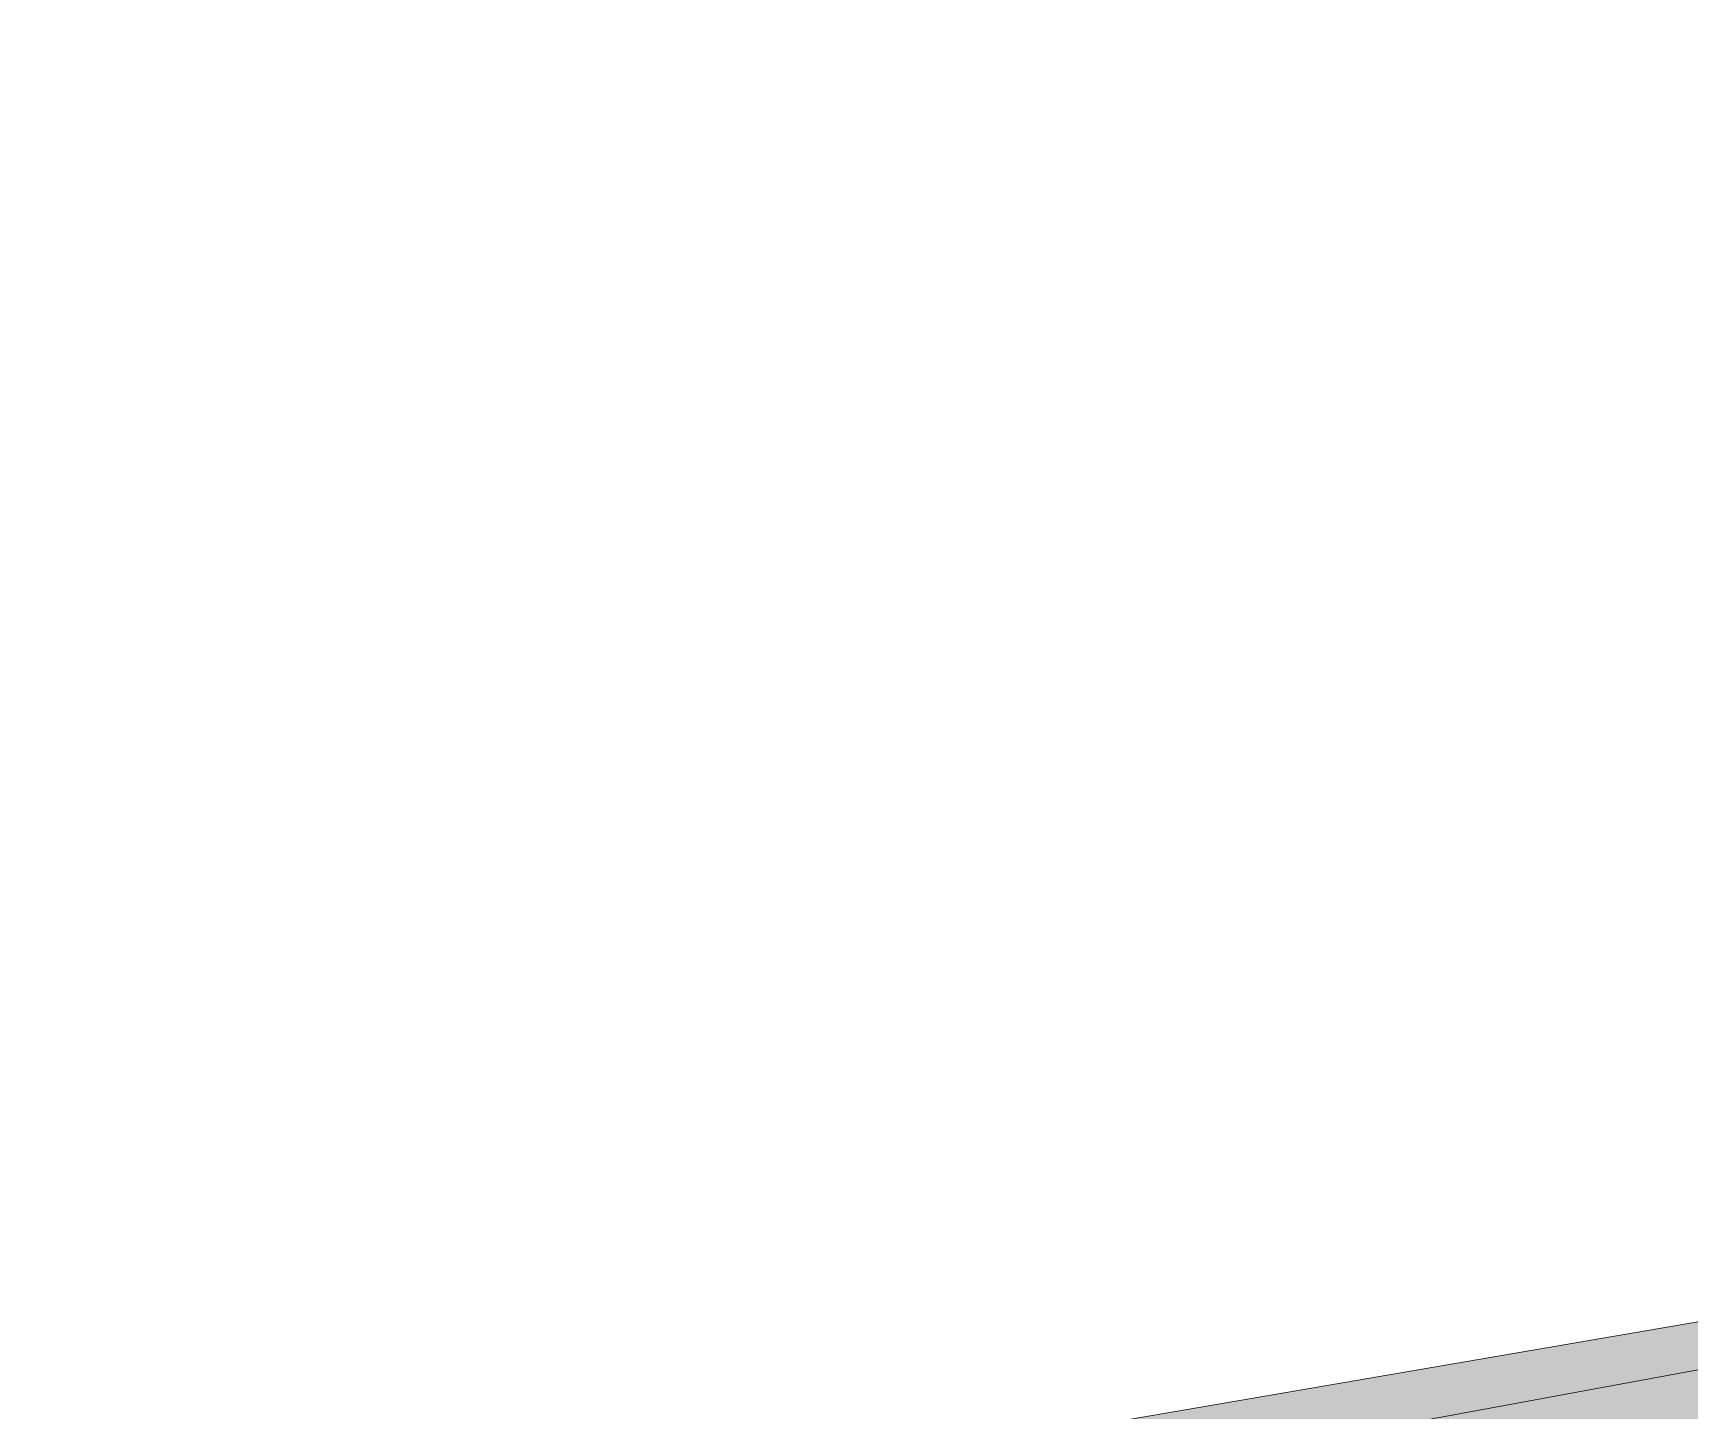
# Model space of a CAD drawing. Extents: x 0 to 1501, y 0 to 1747.
# Drawn here: x 110.2428 to 110.3077, y 1691.6944 to 1691.7483 of the extents above; entities that cross this region are included whole.
import ezdxf

# ---------------------------------------------------------------- set-up
doc = ezdxf.new("R2010")
doc.units = 0
doc.layers.get('0').update_dxf_attribs({"lineweight": 0})

msp = doc.modelspace()

# ---------------------------------------------------------------- hatches: boundary and pattern name
at = {"true_color": 0xffffff}
h = msp.add_hatch(color=256, dxfattribs=at)
h.dxf.hatch_style = 1
h.paths.add_polyline_path([(121.944, 1694.948002), (121.476387, 1694.730648), (121.009781, 1694.511139), (120.544212, 1694.289433), (120.080235, 1694.064426), (119.618629, 1693.834599), (119.16288, 1693.593838), (118.759064, 1693.359013), (118.278591, 1693.171829), (117.793766, 1692.996487), (117.829079, 1693.136475), (117.335697, 1692.986935), (116.843739, 1692.832394), (116.350773, 1692.681099), (115.85561, 1692.537209), (115.357965, 1692.402096), (114.859346, 1692.27063), (114.358789, 1692.146889), (113.854986, 1692.036961), (113.350012, 1691.932537), (112.844275, 1691.831871), (112.337257, 1691.73798), (112.008163, 1691.852337), (111.492825, 1691.839523), (110.979435, 1691.791798), (110.468088, 1691.725327), (109.960072, 1691.638199), (110.033812, 1691.480064), (110.231092, 1691.439804), (109.717426, 1691.395081), (109.202522, 1691.367413), (108.687178, 1691.349518), (108.453253, 1691.332863), (108.968876, 1691.327518), (109.484509, 1691.332027), (109.999435, 1691.353828), (110.511667, 1691.413086), (110.832922, 1691.512264), (110.317787, 1691.53336), (110.663124, 1691.642887), (111.176374, 1691.692375), (111.690027, 1691.737495), (112.077454, 1691.631008), (112.587187, 1691.708126), (113.094358, 1691.80127), (113.600201, 1691.901405), (114.104759, 1692.007816), (114.607786, 1692.121239), (115.108656, 1692.243809), (115.605713, 1692.380955), (116.100033, 1692.527763), (116.593525, 1692.677322), (117.086166, 1692.829678), (117.578346, 1692.983154), (117.438934, 1692.832291), (117.934082, 1692.974659), (118.413639, 1693.164192), (118.88921, 1693.36351), (119.360565, 1693.572598), (119.653214, 1693.786777), (120.117779, 1694.010128), (120.579681, 1694.239368), (121.044991, 1694.461586), (121.508537, 1694.682297), (121.944, 1694.948002)])
at = {"true_color": 0x232323}
h = msp.add_hatch(color=256, dxfattribs=at)
h.dxf.hatch_style = 1
h.paths.add_polyline_path([(111.969, 1691.744999), (111.995461, 1691.810081), (111.9743, 1691.844959), (111.887474, 1691.847603), (111.800621, 1691.849209), (111.713757, 1691.849808), (111.62689, 1691.849384), (111.540035, 1691.847931), (111.453205, 1691.845394), (111.366419, 1691.841675), (111.279694, 1691.836689), (111.193068, 1691.830242), (111.106575, 1691.822178), (111.020283, 1691.812218), (110.934246, 1691.800243), (110.848331, 1691.787403), (110.762506, 1691.773994), (110.676746, 1691.760166), (110.591055, 1691.745911), (110.505434, 1691.731255), (110.419874, 1691.716225), (110.334379, 1691.700851), (110.248947, 1691.685116), (110.163591, 1691.66898), (110.078297, 1691.652523), (110.049507, 1691.628452), (110.127728, 1691.590664), (110.208473, 1691.580292), (110.293562, 1691.597755), (110.379107, 1691.61285), (110.464849, 1691.626781), (110.550728, 1691.639854), (110.636692, 1691.652348), (110.722725, 1691.664368), (110.808849, 1691.675709), (110.89506, 1691.686382), (110.981363, 1691.696259), (111.067766, 1691.705215), (111.154285, 1691.712975), (111.240938, 1691.719036), (111.327684, 1691.723324), (111.414316, 1691.72971), (111.500959, 1691.735981), (111.587622, 1691.741932), (111.674316, 1691.74741), (111.761078, 1691.751678), (111.820377, 1691.71727), (111.844006, 1691.653976), (111.929546, 1691.640549), (112.016357, 1691.64151), (112.102982, 1691.647972), (112.18944, 1691.656384), (112.275696, 1691.666664), (112.36171, 1691.678802), (112.447414, 1691.692955), (112.532722, 1691.709316), (112.617527, 1691.728119), (112.560371, 1691.717705), (112.474562, 1691.704216), (112.388359, 1691.69352), (112.301813, 1691.686134), (112.21501, 1691.68314), (112.12825, 1691.686729), (112.042894, 1691.70211), (111.969, 1691.744999)])

# ---------------------------------------------------------------- linework, layer by layer
at = {"true_color": 0xffffff}
msp.add_lwpolyline([(117.335697, 1692.986935), (116.843739, 1692.832394), (116.350773, 1692.681099), (115.85561, 1692.537209), (115.357965, 1692.402096), (114.859346, 1692.27063), (114.358789, 1692.146889), (113.854986, 1692.036961), (113.350012, 1691.932537), (112.844275, 1691.831871), (112.337257, 1691.73798), (112.008163, 1691.852337), (111.492825, 1691.839523), (110.979435, 1691.791798), (110.468088, 1691.725327), (109.960072, 1691.638199), (110.033812, 1691.480064)], dxfattribs=at)
at = {"true_color": 0x232323}
msp.add_lwpolyline([(110.934246, 1691.800243), (110.848331, 1691.787403), (110.762506, 1691.773994), (110.676746, 1691.760166), (110.591055, 1691.745911), (110.505434, 1691.731255), (110.419874, 1691.716225), (110.334379, 1691.700851), (110.248947, 1691.685116), (110.163591, 1691.66898), (110.078297, 1691.652523), (110.049507, 1691.628452), (110.127728, 1691.590664), (110.208473, 1691.580292), (110.293562, 1691.597755), (110.379107, 1691.61285), (110.464849, 1691.626781), (110.550728, 1691.639854), (110.636692, 1691.652348), (110.722725, 1691.664368), (110.808849, 1691.675709), (110.89506, 1691.686382), (110.981363, 1691.696259)], dxfattribs=at)

doc.saveas('drawing.dxf')
